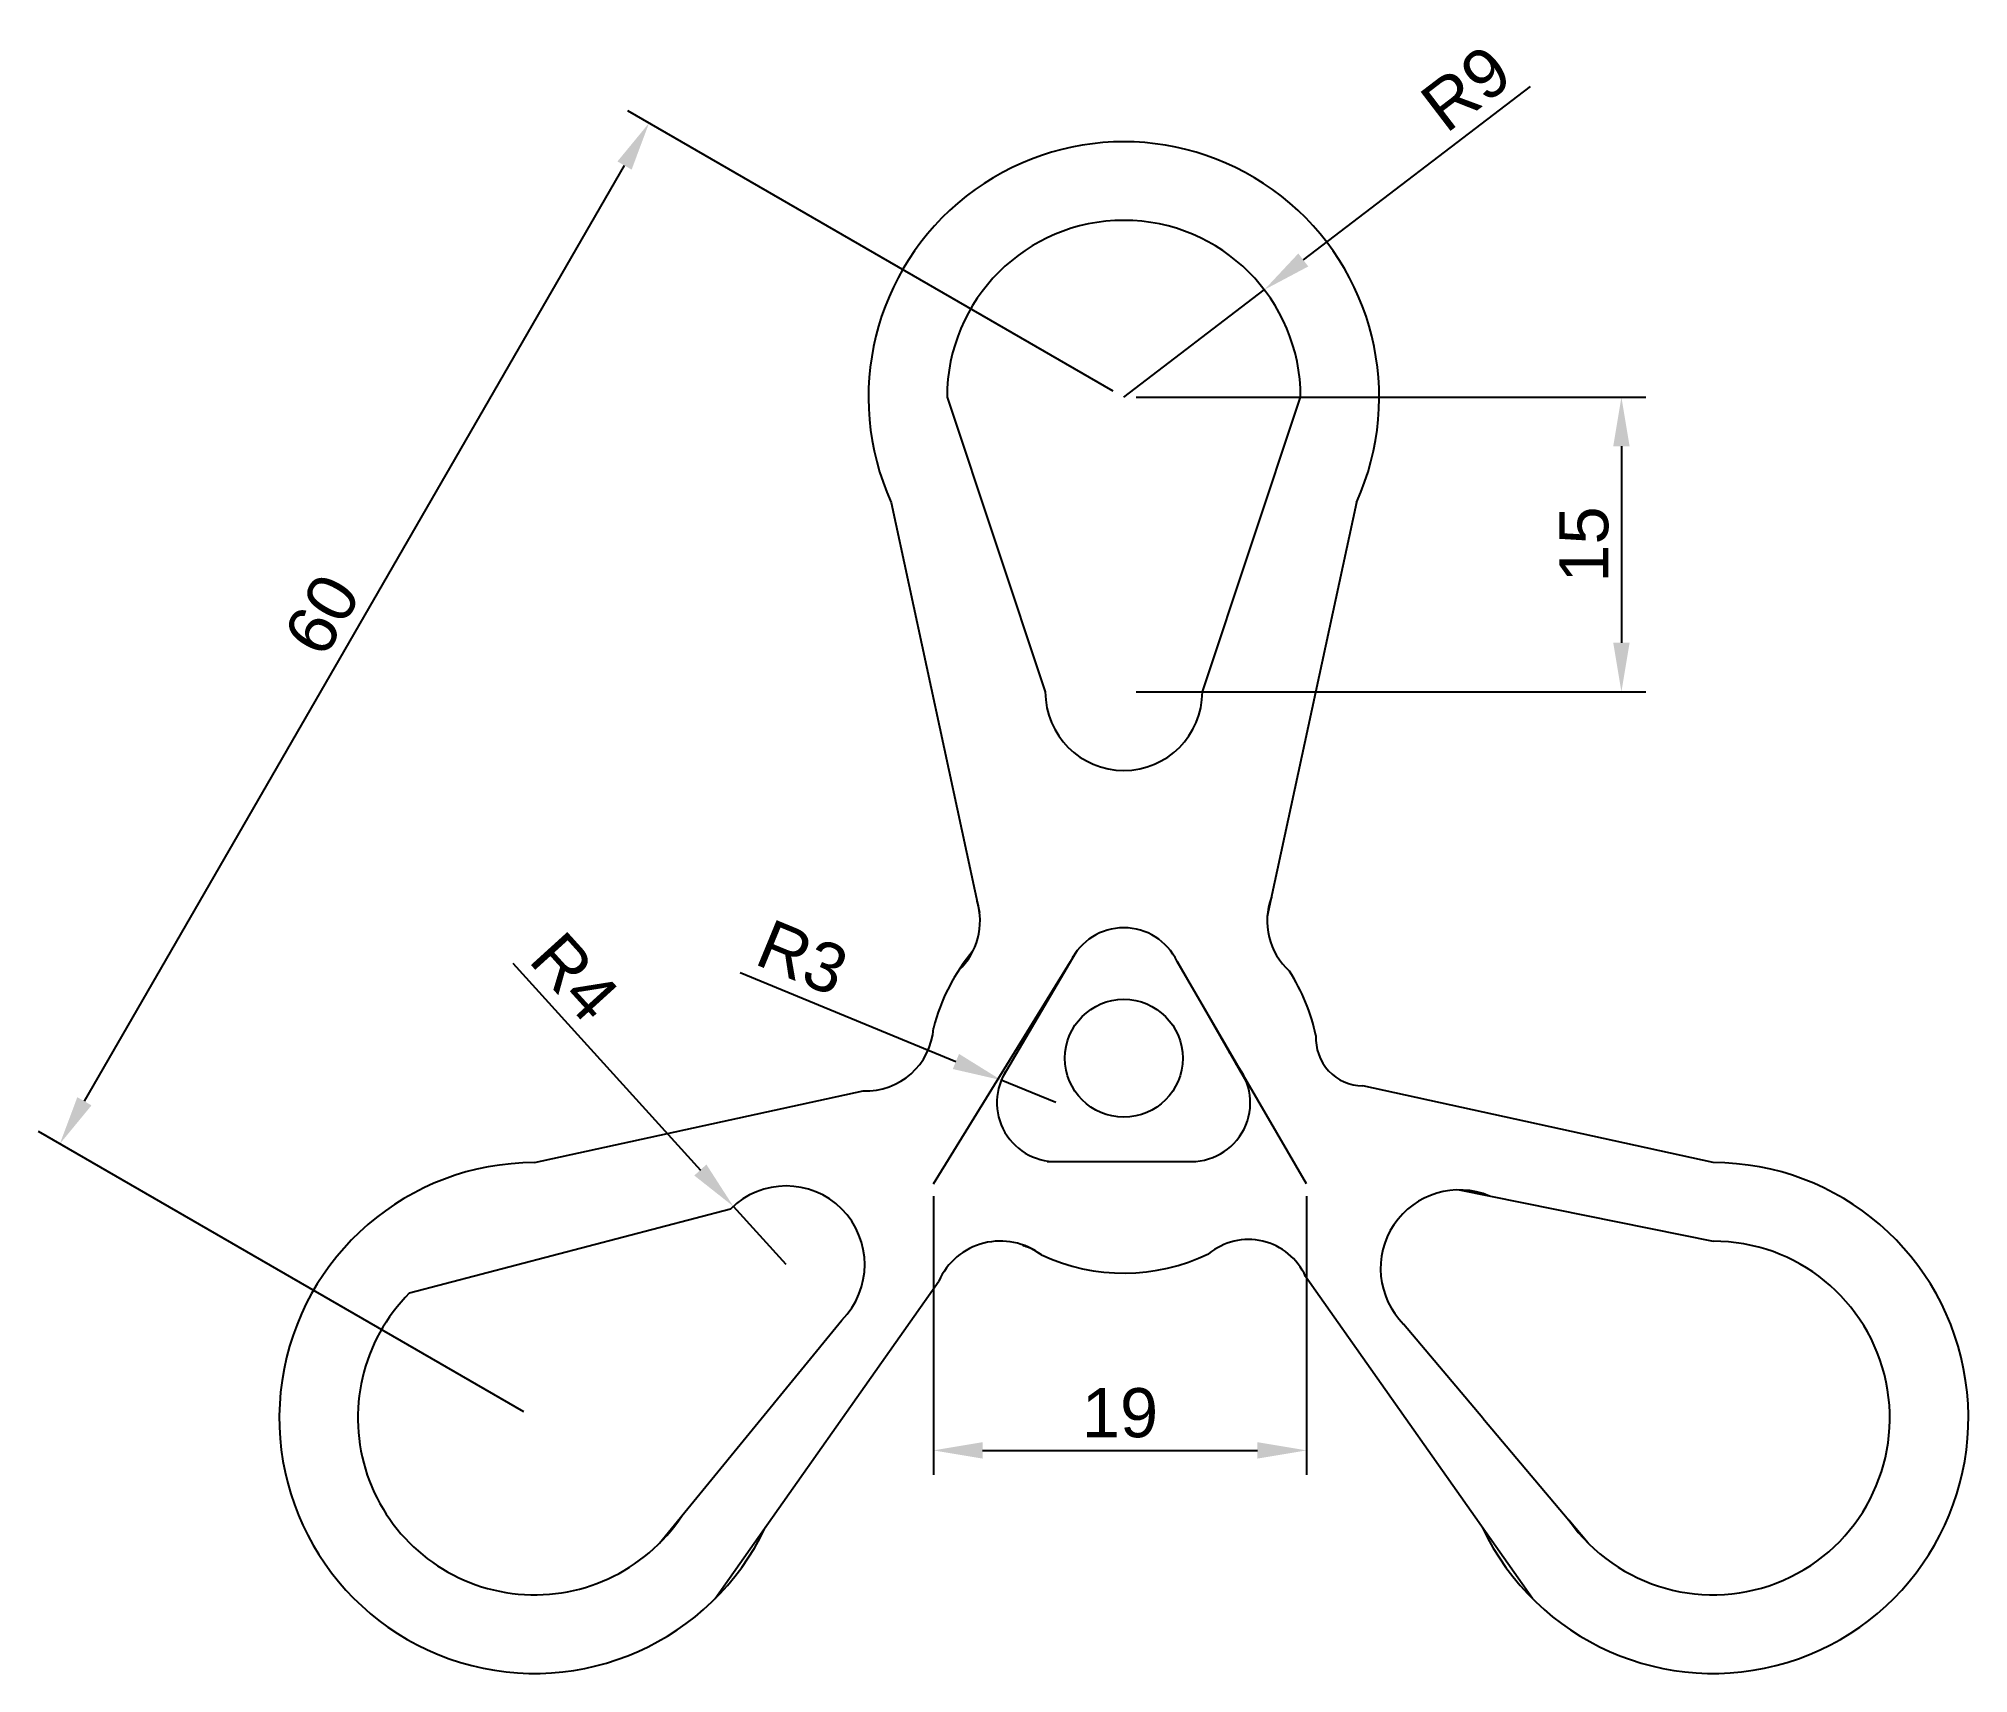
# Model space of a CAD drawing. Header units: millimetres. Extents: x 2575 to 5155, y 1287 to 2652.
# Drawn here: x 2574.8 to 2673.1, y 1287 to 1370.2 of the extents above; entities outside this region: 1.
import ezdxf

# ---------------------------------------------------------------- set-up
doc = ezdxf.new("R2010")
doc.units = ezdxf.units.MM
doc.styles.get("Standard").update_dxf_attribs({"font": 'arial.ttf'})
doc.dimstyles.new('ISO-25', dxfattribs={"dimtxt": 2.5, "dimasz": 2.5, "dimexe": 1.25, "dimexo": 0.625, "dimtad": 1, "dimtxsty": 'Standard', "dimcen": 2.5, "dimadec": 0, "dimazin": 0, "dimtfac": 1, "dimtmove": 0, "dimatfit": 3, "dimfxl": 1, "dimarcsym": 0})

# ---------------------------------------------------------------- blocks, each defined once
blk = doc.blocks.new('*D10')
at = {"color": 0, "lineweight": -2, "transparency": 16777216}
for p, q in [((2630.724, 1351.934), (2656.683, 1351.934)), ((2655.433, 1349.434), (2655.433, 1339.434)), ((2630.724, 1336.934), (2656.683, 1336.934))]:
    blk.add_line(p, q, dxfattribs=at)
at = {"color": 0, "transparency": 16777216}
for points in [[(2655.016, 1349.434), (2655.85, 1349.434), (2655.433, 1351.934)], [(2655.016, 1339.434), (2655.85, 1339.434), (2655.433, 1336.934)]]:
    blk.add_solid(points, dxfattribs=at)
at = {"layer": 'Defpoints', "color": 0, "transparency": 16777216}
for p in [(2630.099, 1351.934), (2630.099, 1336.934), (2655.433, 1336.934)]:
    blk.add_point(p, dxfattribs=at)
at = {"color": 0, "transparency": 16777216, "insert": (2653.532, 1344.434), "char_height": 2.5, "attachment_point": 5, "rotation": 90}
blk.add_mtext('15', dxfattribs=at)
blk = doc.blocks.new('*D11')
at = {"color": 0, "lineweight": -2, "transparency": 16777216}
for p, q in [((2650.784, 1367.745), (2639.236, 1358.918)), ((2630.099, 1351.934), (2637.25, 1357.399))]:
    blk.add_line(p, q, dxfattribs=at)
at = {"color": 0, "transparency": 16777216}
blk.add_solid([(2638.983, 1359.249), (2639.489, 1358.587), (2637.25, 1357.399)], dxfattribs=at)
at = {"layer": 'Defpoints', "color": 0, "transparency": 16777216}
for p in [(2637.25, 1357.399), (2630.099, 1351.934)]:
    blk.add_point(p, dxfattribs=at)
at = {"color": 0, "transparency": 16777216, "insert": (2647.529, 1367.65), "char_height": 2.5, "attachment_point": 5, "rotation": 37.39347}
blk.add_mtext('R9', dxfattribs=at)
blk = doc.blocks.new('*D12')
at = {"color": 0, "lineweight": -2, "transparency": 16777216}
for p, q in [((2610.569, 1322.648), (2621.55, 1318.121)), ((2626.635, 1316.025), (2623.861, 1317.168))]:
    blk.add_line(p, q, dxfattribs=at)
at = {"color": 0, "transparency": 16777216}
blk.add_solid([(2621.709, 1318.506), (2621.391, 1317.736), (2623.861, 1317.168)], dxfattribs=at)
at = {"layer": 'Defpoints', "color": 0, "transparency": 16777216}
for p in [(2623.861, 1317.168), (2626.635, 1316.025)]:
    blk.add_point(p, dxfattribs=at)
at = {"color": 0, "transparency": 16777216, "insert": (2613.736, 1323.401), "char_height": 2.5, "attachment_point": 5, "rotation": 337.59384}
blk.add_mtext('R3', dxfattribs=at)
blk = doc.blocks.new('*D14')
at = {"color": 0, "lineweight": -2, "transparency": 16777216}
for p, q in [((2629.558, 1352.246), (2604.844, 1366.515)), ((2577.177, 1316.093), (2604.677, 1363.725)), ((2599.558, 1300.285), (2574.844, 1314.553))]:
    blk.add_line(p, q, dxfattribs=at)
at = {"color": 0, "transparency": 16777216}
for points in [[(2604.316, 1363.933), (2605.038, 1363.516), (2605.927, 1365.89)], [(2576.816, 1316.302), (2577.538, 1315.885), (2575.927, 1313.928)]]:
    blk.add_solid(points, dxfattribs=at)
at = {"layer": 'Defpoints', "color": 0, "transparency": 16777216}
for p in [(2605.927, 1365.89), (2630.099, 1351.934), (2600.099, 1299.972)]:
    blk.add_point(p, dxfattribs=at)
at = {"color": 0, "transparency": 16777216, "insert": (2589.28, 1340.86), "char_height": 2.5, "attachment_point": 5, "rotation": 60}
blk.add_mtext('60', dxfattribs=at)
blk = doc.blocks.new('*D17')
at = {"color": 0, "lineweight": -2, "transparency": 16777216}
for p, q in [((2598.985, 1323.12), (2608.537, 1312.595)), ((2612.906, 1307.782), (2610.218, 1310.744))]:
    blk.add_line(p, q, dxfattribs=at)
at = {"color": 0, "transparency": 16777216}
blk.add_solid([(2608.846, 1312.875), (2608.229, 1312.315), (2610.218, 1310.744)], dxfattribs=at)
at = {"layer": 'Defpoints', "color": 0, "transparency": 16777216}
for p in [(2610.218, 1310.744), (2612.906, 1307.782)]:
    blk.add_point(p, dxfattribs=at)
at = {"color": 0, "transparency": 16777216, "insert": (2602.145, 1322.428), "char_height": 2.5, "attachment_point": 5, "rotation": 312.22772}
blk.add_mtext('R4', dxfattribs=at)
blk = doc.blocks.new('*D20')
at = {"color": 0, "lineweight": -2, "transparency": 16777216}
for p, q in [((2620.403, 1311.27), (2620.403, 1297.073)), ((2639.403, 1311.27), (2639.403, 1297.073)), ((2622.903, 1298.323), (2636.903, 1298.323))]:
    blk.add_line(p, q, dxfattribs=at)
at = {"color": 0, "transparency": 16777216}
for points in [[(2622.903, 1298.74), (2622.903, 1297.906), (2620.403, 1298.323)], [(2636.903, 1298.74), (2636.903, 1297.906), (2639.403, 1298.323)]]:
    blk.add_solid(points, dxfattribs=at)
at = {"layer": 'Defpoints', "color": 0, "transparency": 16777216}
for p in [(2620.403, 1311.895), (2639.403, 1311.895), (2639.403, 1298.323)]:
    blk.add_point(p, dxfattribs=at)
at = {"color": 0, "transparency": 16777216, "insert": (2629.903, 1300.224), "char_height": 2.5, "attachment_point": 5}
blk.add_mtext('19', dxfattribs=at)

msp = doc.modelspace()

# ---------------------------------------------------------------- linework, layer by layer
for p, q in [((2621.099, 1351.934), (2626.099, 1336.934)), ((2634.099, 1336.934), (2639.099, 1351.934)), ((2618.253, 1346.58), (2622.75, 1325.709)), ((2641.946, 1346.58), (2637.402, 1325.492)), ((2627.656, 1323.667), (2623.95, 1317.364)), ((2620.403, 1311.895), (2627.39, 1323.214)), ((2632.809, 1323.214), (2636.378, 1316.997)), ((2639.403, 1311.895), (2632.809, 1323.214)), ((2600.099, 1312.972), (2616.819, 1316.63)), ((2660.099, 1312.972), (2642.265, 1316.874)), ((2626.188, 1313.036), (2633.763, 1313.036)), ((2647.172, 1311.581), (2660.099, 1308.972)), ((2593.736, 1306.336), (2610.077, 1310.611)), ((2609.292, 1290.78), (2620.678, 1306.941)), ((2650.907, 1290.78), (2639.355, 1307.177)), ((2606.463, 1293.608), (2615.734, 1304.954)), ((2648.372, 1299.972), (2644.344, 1304.752)), ((2648.372, 1299.972), (2652.749, 1294.779)), ((2653.736, 1293.608), (2652.749, 1294.779))]:
    msp.add_line(p, q)
for centre in [(5151.981, 2649.259), (2630.099, 1318.286)]:
    msp.add_circle(centre, 3)
for centre, radius, start, end in [((2630.099, 1351.934), 13, 335.67943, 204.32057), ((2630.099, 1351.934), 9, 0, 180), ((2630.099, 1351.934), 9, 0, 180), ((2630.099, 1336.934), 4, 180, 0), ((2640.831, 1325.272), 3.436, 159.34408, 228.17683), ((2619.342, 1325.272), 3.436, 313.24798, 17.01216), ((2630.099, 1321.926), 3, 25.43895, 154.56105), ((2630.099, 1317.348), 10, 140.07569, 165.67816), ((2630.099, 1317.348), 10, 140.07569, 165.67816), ((2630.099, 1321.926), 3, 144.52824, 154.56105), ((2630.099, 1317.348), 10, 12.07863, 32.43487), ((2630.099, 1317.348), 10, 12.07863, 32.43487), ((2616.982, 1320.063), 3.436, 267.27181, 355.97981), ((2627.478, 1317.467), 3, 144.52824, 154.56105), ((2632.703, 1317.436), 3, 21.49832, 38.22113), ((2642.305, 1319.304), 2.43, 176.78305, 269.07044), ((2626.635, 1316.025), 3, 145.60072, 275.09236), ((2633.539, 1316.028), 3, 265.71683, 40.8791), ((2600.099, 1299.972), 13, 90, 334.66721), ((2660.099, 1299.972), 13, 205.33279, 90), ((2612.906, 1307.782), 4, 315, 135), ((2647.172, 1307.581), 4, 67.1837, 225), ((2623.816, 1305.542), 3.436, 52.56705, 155.97179), ((2630.099, 1317.348), 10, 238.7578, 239.45129), ((2636.446, 1305.871), 3.188, 24.16875, 129.65521), ((2660.099, 1299.972), 9, 215.24496, 90), ((2623.879, 1305.493), 3.436, 53.95627, 70.67235), ((2630.099, 1317.348), 10, 245.17734, 295.54814), ((2630.099, 1317.348), 10, 245.17734, 295.54814), ((2600.099, 1299.972), 9, 135, 326.49361)]:
    msp.add_arc(centre, radius, start, end)

# ---------------------------------------------------------------- dimensions: what is measured, and where the dimension line sits
for center, mpoint, picture, middle in [((2630.099, 1351.934), (2637.25, 1357.399), '*D11', (2648.684, 1366.139)), ((2626.635, 1316.025), (2623.861, 1317.168), '*D12', (2613.01, 1321.642)), ((2612.906, 1307.782), (2610.218, 1310.744), '*D17', (2600.756, 1321.168))]:
    dim = msp.add_radius_dim(center=center, mpoint=mpoint, dimstyle='ISO-25')
    dim.commit()
    dim.dimension.update_dxf_attribs({"geometry": picture, "text_midpoint": middle, "dimtype": 164})
dim = msp.add_aligned_dim(p1=(2600.099, 1299.972), p2=(2630.099, 1351.934), distance=27.912, dimstyle='ISO-25')
dim.commit()
dim.dimension.update_dxf_attribs({"geometry": '*D14', "text_midpoint": (2589.28, 1340.86)})
dim = msp.add_linear_dim(base=(2655.433, 1336.934), p1=(2630.099, 1351.934), p2=(2630.099, 1336.934), angle=90, dimstyle='ISO-25')
dim.commit()
dim.dimension.update_dxf_attribs({"geometry": '*D10', "text_midpoint": (2653.532, 1344.434)})
dim = msp.add_linear_dim(base=(2639.403, 1298.323), p1=(2620.403, 1311.895), p2=(2639.403, 1311.895), dimstyle='ISO-25')
dim.commit()
dim.dimension.update_dxf_attribs({"geometry": '*D20', "text_midpoint": (2629.903, 1300.224)})

doc.saveas('drawing.dxf')
